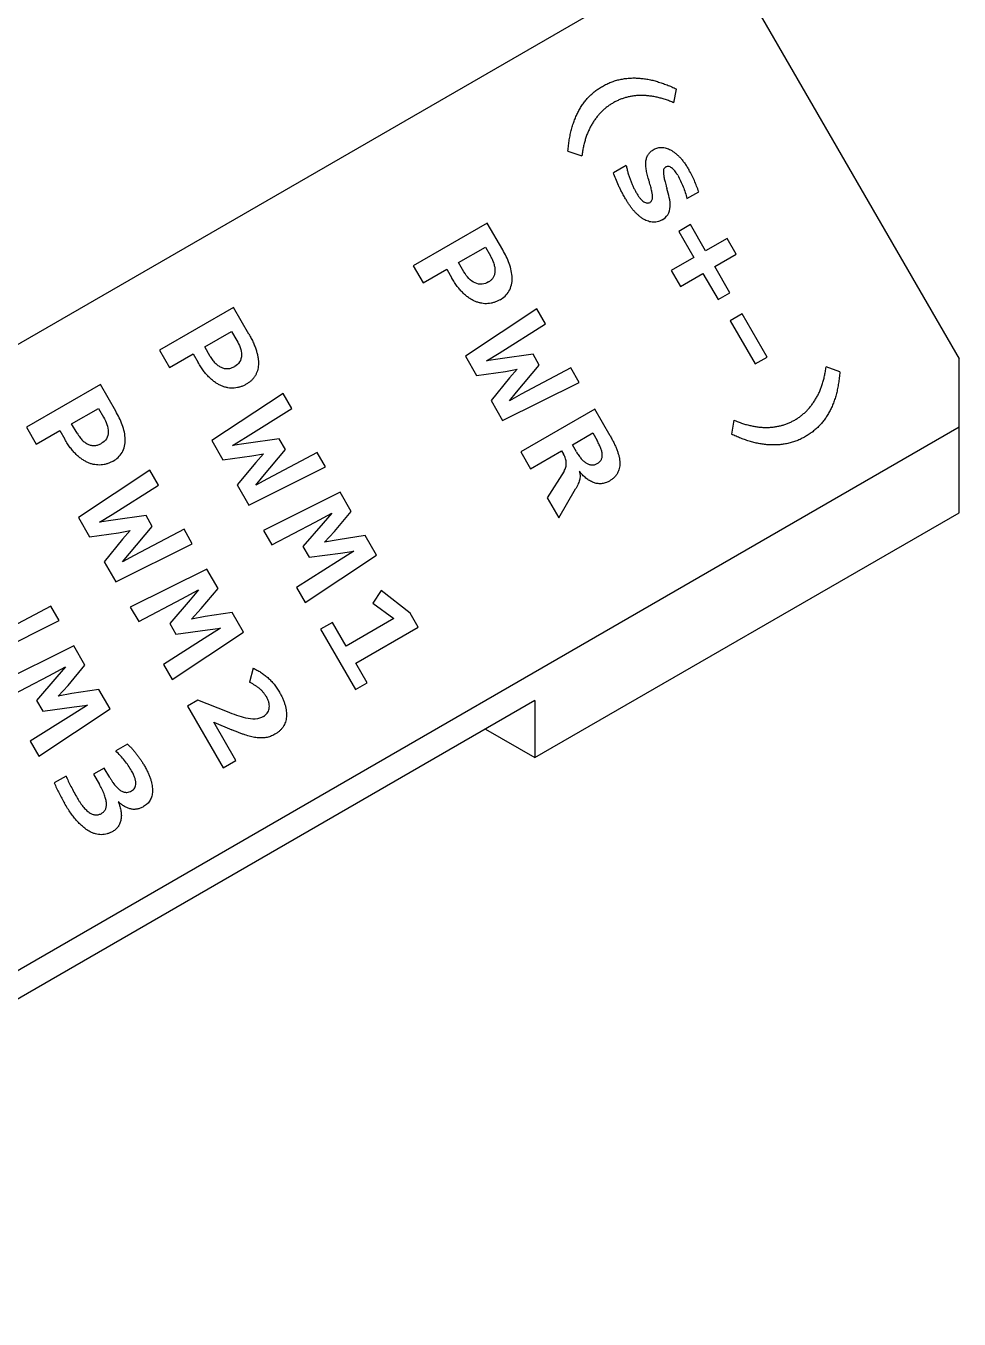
# Model space of a CAD drawing. Header units: millimetres. Extents: x 15 to 415, y 5 to 292.
# Drawn here: x 305.58 to 318.96, y 92.07 to 110.62 of the extents above; entities that cross this region are included whole.
import ezdxf

# ---------------------------------------------------------------- set-up
doc = ezdxf.new("R2010")
doc.units = ezdxf.units.MM

msp = doc.modelspace()

# ---------------------------------------------------------------- linework, layer by layer
at = {"color": 7, "linetype": 'Continuous', "lineweight": 25}
for p, q in [((284.805, 94.125), (315.069, 111.596)), ((315.918, 111.106), (318.958, 105.84)), ((314.87, 109.513), (314.907, 109.711)), ((313.351, 108.821), (313.551, 108.752)), ((314.186, 108.616), (314.002, 108.51)), ((315.056, 108.139), (315.225, 108.237)), ((312.194, 107.788), (311.134, 107.176)), ((312.415, 107.406), (312.194, 107.788)), ((315.107, 107.767), (314.938, 107.67)), ((315.324, 107.391), (315.107, 107.767)), ((314.938, 107.67), (315.155, 107.293)), ((315.632, 107.568), (315.324, 107.391)), ((315.762, 107.342), (315.632, 107.568)), ((311.782, 107.224), (312.167, 107.445)), ((312.167, 107.445), (312.24, 107.318)), ((311.86, 107.089), (311.782, 107.224)), ((315.155, 107.293), (314.832, 107.107)), ((315.455, 107.165), (315.762, 107.342)), ((311.134, 107.176), (311.275, 106.931)), ((311.275, 106.931), (311.613, 107.126)), ((311.613, 107.126), (311.685, 107.001)), ((314.832, 107.107), (314.963, 106.881)), ((314.963, 106.881), (315.285, 107.067)), ((315.285, 107.067), (315.503, 106.691)), ((315.672, 106.788), (315.455, 107.165)), ((315.503, 106.691), (315.672, 106.788)), ((308.557, 106.577), (307.496, 105.964)), ((308.777, 106.195), (308.557, 106.577)), ((312.904, 106.558), (311.882, 105.88)), ((313.029, 106.343), (312.904, 106.558)), ((315.846, 106.487), (315.677, 106.389)), ((316.205, 105.866), (315.846, 106.487)), ((312.363, 105.925), (313.029, 106.343)), ((315.677, 106.389), (316.035, 105.768)), ((308.145, 106.012), (308.529, 106.234)), ((308.529, 106.234), (308.603, 106.107)), ((307.496, 105.964), (307.638, 105.719)), ((307.638, 105.719), (307.976, 105.915)), ((307.976, 105.915), (308.048, 105.79)), ((308.223, 105.877), (308.145, 106.012)), ((312.181, 105.811), (312.363, 105.925)), ((312.85, 105.907), (312.378, 105.84)), ((312.939, 105.753), (312.85, 105.907)), ((311.882, 105.88), (312.04, 105.605)), ((312.378, 105.84), (312.181, 105.811)), ((312.614, 105.365), (312.939, 105.753)), ((313.393, 105.712), (312.679, 105.334)), ((313.513, 105.504), (313.393, 105.712)), ((316.035, 105.768), (316.205, 105.866)), ((317.249, 105.655), (317.05, 105.726)), ((318.958, 104.86), (318.958, 105.84)), ((312.04, 105.605), (312.454, 105.661)), ((312.513, 105.568), (312.248, 105.245)), ((312.454, 105.661), (312.623, 105.694)), ((312.623, 105.694), (312.513, 105.568)), ((306.648, 105.474), (305.587, 104.862)), ((306.868, 105.093), (306.648, 105.474)), ((309.267, 105.347), (308.244, 104.669)), ((309.391, 105.132), (309.267, 105.347)), ((312.414, 104.958), (313.513, 105.504)), ((312.512, 105.242), (312.614, 105.365)), ((312.679, 105.334), (312.512, 105.242)), ((312.248, 105.245), (312.414, 104.958)), ((306.236, 104.91), (306.62, 105.132)), ((306.62, 105.132), (306.693, 105.005)), ((308.726, 104.714), (309.391, 105.132)), ((313.734, 105.122), (312.673, 104.51)), ((313.956, 104.737), (313.734, 105.122)), ((315.728, 104.963), (315.694, 104.762)), ((318.958, 104.86), (288.694, 87.389)), ((305.587, 104.862), (305.728, 104.617)), ((305.728, 104.617), (306.067, 104.813)), ((306.067, 104.813), (306.139, 104.688)), ((306.314, 104.775), (306.236, 104.91)), ((313.414, 104.611), (313.706, 104.78)), ((313.706, 104.78), (313.769, 104.67)), ((318.958, 103.635), (318.958, 104.86)), ((308.244, 104.669), (308.403, 104.394)), ((308.544, 104.6), (308.726, 104.714)), ((308.74, 104.629), (308.544, 104.6)), ((309.212, 104.696), (308.74, 104.629)), ((309.301, 104.542), (309.212, 104.696)), ((313.472, 104.51), (313.414, 104.611)), ((308.403, 104.394), (308.817, 104.45)), ((308.817, 104.45), (308.986, 104.482)), ((308.986, 104.482), (308.875, 104.356)), ((308.976, 104.154), (309.301, 104.542)), ((309.756, 104.5), (309.042, 104.123)), ((309.875, 104.293), (309.756, 104.5)), ((312.673, 104.51), (312.814, 104.265)), ((312.814, 104.265), (313.26, 104.522)), ((313.26, 104.522), (313.288, 104.474)), ((307.358, 104.245), (306.335, 103.567)), ((307.482, 104.029), (307.358, 104.245)), ((308.875, 104.356), (308.611, 104.034)), ((308.777, 103.746), (309.875, 104.293)), ((313.295, 104.232), (313.053, 103.851)), ((306.817, 103.612), (307.482, 104.029)), ((308.611, 104.034), (308.777, 103.746)), ((308.875, 104.031), (308.976, 104.154)), ((309.042, 104.123), (308.875, 104.031)), ((310.085, 103.93), (308.987, 103.383)), ((310.245, 103.654), (310.085, 103.93)), ((313.053, 103.851), (313.219, 103.564)), ((313.219, 103.564), (313.461, 103.979)), ((306.335, 103.567), (306.494, 103.292)), ((306.635, 103.498), (306.817, 103.612)), ((306.831, 103.527), (306.635, 103.498)), ((307.303, 103.594), (306.831, 103.527)), ((307.392, 103.44), (307.303, 103.594)), ((309.106, 103.176), (309.726, 103.502)), ((309.843, 103.488), (309.552, 103.149)), ((309.726, 103.502), (309.965, 103.63)), ((309.965, 103.63), (309.843, 103.488)), ((310.004, 103.365), (310.245, 103.654)), ((312.877, 100.125), (318.958, 103.635)), ((306.494, 103.292), (306.908, 103.348)), ((306.908, 103.348), (307.077, 103.38)), ((307.077, 103.38), (306.966, 103.254)), ((307.067, 103.052), (307.392, 103.44)), ((307.847, 103.398), (307.133, 103.021)), ((307.966, 103.191), (307.847, 103.398)), ((308.987, 103.383), (309.106, 103.176)), ((309.863, 103.211), (310.004, 103.365)), ((310.445, 103.307), (310.058, 103.249)), ((310.607, 103.026), (310.445, 103.307)), ((306.966, 103.254), (306.702, 102.931)), ((306.868, 102.644), (307.966, 103.191)), ((309.552, 103.149), (309.641, 102.996)), ((310.058, 103.249), (309.863, 103.211)), ((306.702, 102.931), (306.868, 102.644)), ((306.965, 102.929), (307.067, 103.052)), ((307.133, 103.021), (306.965, 102.929)), ((310.047, 102.935), (309.46, 102.563)), ((309.584, 102.348), (310.607, 103.026)), ((309.641, 102.996), (310.091, 103.058)), ((310.281, 103.083), (310.047, 102.935)), ((310.091, 103.058), (310.281, 103.083)), ((308.176, 102.827), (307.077, 102.281)), ((308.335, 102.551), (308.176, 102.827)), ((308.095, 102.262), (308.335, 102.551)), ((309.46, 102.563), (309.584, 102.348)), ((307.197, 102.074), (307.817, 102.4)), ((307.934, 102.386), (307.643, 102.046)), ((307.817, 102.4), (308.056, 102.528)), ((308.056, 102.528), (307.934, 102.386)), ((310.675, 102.518), (310.553, 102.339)), ((311.087, 102.194), (310.675, 102.518)), ((305.937, 102.296), (305.224, 101.919)), ((306.057, 102.089), (305.937, 102.296)), ((307.077, 102.281), (307.197, 102.074)), ((307.954, 102.109), (308.095, 102.262)), ((308.536, 102.205), (308.149, 102.146)), ((308.698, 101.924), (308.536, 102.205)), ((310.553, 102.339), (310.853, 102.118)), ((311.203, 101.994), (311.087, 102.194)), ((304.958, 101.542), (306.057, 102.089)), ((307.643, 102.046), (307.732, 101.893)), ((308.149, 102.146), (307.954, 102.109)), ((309.974, 102.063), (309.805, 101.965)), ((310.17, 101.724), (309.974, 102.063)), ((310.853, 102.118), (310.17, 101.724)), ((310.311, 101.479), (311.203, 101.994)), ((308.138, 101.833), (307.551, 101.461)), ((307.675, 101.245), (308.698, 101.924)), ((307.732, 101.893), (308.182, 101.956)), ((308.372, 101.981), (308.138, 101.833)), ((308.182, 101.956), (308.372, 101.981)), ((309.805, 101.965), (310.305, 101.099)), ((306.267, 101.725), (305.168, 101.179)), ((306.426, 101.449), (306.267, 101.725)), ((306.186, 101.16), (306.426, 101.449)), ((307.551, 101.461), (307.675, 101.245)), ((310.474, 101.197), (310.311, 101.479)), ((305.288, 100.971), (305.907, 101.298)), ((306.025, 101.284), (305.734, 100.944)), ((305.907, 101.298), (306.147, 101.426)), ((306.147, 101.426), (306.025, 101.284)), ((308.838, 101.407), (308.785, 101.204)), ((306.045, 101.007), (306.186, 101.16)), ((306.626, 101.102), (306.24, 101.044)), ((306.789, 100.822), (306.626, 101.102)), ((310.305, 101.099), (310.474, 101.197)), ((312.877, 100.941), (294.775, 90.491)), ((305.734, 100.944), (305.822, 100.791)), ((306.24, 101.044), (306.045, 101.007)), ((306.463, 100.878), (306.229, 100.73)), ((306.273, 100.854), (306.463, 100.878)), ((308.044, 100.949), (307.896, 100.863)), ((308.472, 100.779), (308.044, 100.949)), ((312.877, 100.941), (312.877, 100.125)), ((306.229, 100.73), (305.642, 100.359)), ((305.766, 100.143), (306.789, 100.822)), ((305.822, 100.791), (306.273, 100.854)), ((307.896, 100.863), (308.407, 99.978)), ((308.591, 100.085), (308.276, 100.631)), ((308.276, 100.631), (308.531, 100.523)), ((312.17, 100.533), (312.877, 100.125)), ((305.642, 100.359), (305.766, 100.143)), ((307.038, 100.318), (306.869, 100.22)), ((306.704, 99.974), (306.55, 99.886)), ((306.783, 99.837), (306.704, 99.974)), ((308.407, 99.978), (308.591, 100.085)), ((306.156, 99.859), (305.987, 99.761)), ((306.55, 99.886), (306.635, 99.739))]:
    msp.add_line(p, q, dxfattribs=at)
for points, knots in [([(313.844, 109.749), (313.864, 109.76), (313.905, 109.782), (313.968, 109.81), (314.033, 109.832), (314.098, 109.849), (314.163, 109.86), (314.229, 109.867), (314.296, 109.87), (314.363, 109.867), (314.43, 109.86), (314.498, 109.851), (314.566, 109.836), (314.634, 109.817), (314.702, 109.795), (314.771, 109.77), (314.839, 109.743), (314.884, 109.722), (314.907, 109.711)], [0, 0, 0, 0, 0.067284, 0.13294, 0.197055, 0.260322, 0.322733, 0.384125, 0.445312, 0.505938, 0.566696, 0.627721, 0.688671, 0.75037, 0.812244, 0.874594, 0.93696, 1, 1, 1, 1]), ([(313.351, 108.821), (313.353, 108.849), (313.358, 108.903), (313.37, 108.983), (313.384, 109.059), (313.401, 109.132), (313.422, 109.202), (313.445, 109.268), (313.471, 109.331), (313.5, 109.39), (313.532, 109.447), (313.568, 109.5), (313.606, 109.55), (313.647, 109.596), (313.692, 109.639), (313.739, 109.679), (313.79, 109.717), (313.826, 109.738), (313.844, 109.749)], [0, 0, 0, 0, 0.071199, 0.14019, 0.207487, 0.273214, 0.337385, 0.399915, 0.461562, 0.522136, 0.581834, 0.641356, 0.700513, 0.759677, 0.818755, 0.878602, 0.938874, 1, 1, 1, 1]), ([(314.87, 109.513), (314.85, 109.522), (314.809, 109.539), (314.748, 109.56), (314.687, 109.578), (314.628, 109.593), (314.57, 109.604), (314.512, 109.613), (314.456, 109.617), (314.4, 109.619), (314.346, 109.617), (314.293, 109.612), (314.241, 109.604), (314.19, 109.592), (314.14, 109.577), (314.092, 109.559), (314.045, 109.538), (314.014, 109.521), (313.999, 109.512)], [0, 0, 0, 0, 0.069361, 0.137144, 0.203455, 0.268703, 0.332532, 0.395355, 0.457618, 0.518935, 0.579765, 0.639688, 0.699887, 0.759431, 0.819221, 0.878807, 0.939328, 1, 1, 1, 1]), ([(313.999, 109.512), (313.984, 109.503), (313.954, 109.485), (313.911, 109.454), (313.87, 109.421), (313.831, 109.385), (313.795, 109.346), (313.761, 109.304), (313.728, 109.26), (313.698, 109.213), (313.671, 109.164), (313.646, 109.112), (313.623, 109.058), (313.604, 109.001), (313.586, 108.943), (313.572, 108.881), (313.56, 108.818), (313.554, 108.774), (313.551, 108.752)], [0, 0, 0, 0, 0.060776, 0.121084, 0.181411, 0.241301, 0.301555, 0.362126, 0.423, 0.484441, 0.546326, 0.608549, 0.671567, 0.735021, 0.799606, 0.865229, 0.93183, 1, 1, 1, 1]), ([(314.586, 108.847), (314.594, 108.851), (314.611, 108.86), (314.638, 108.869), (314.667, 108.874), (314.697, 108.875), (314.727, 108.872), (314.759, 108.865), (314.791, 108.853), (314.823, 108.837), (314.856, 108.817), (314.889, 108.793), (314.922, 108.764), (314.956, 108.731), (314.989, 108.693), (315.022, 108.65), (315.054, 108.603), (315.074, 108.569), (315.084, 108.551)], [0, 0, 0, 0, 0.051149, 0.101925, 0.152261, 0.203102, 0.254881, 0.30763, 0.361619, 0.417922, 0.477185, 0.539067, 0.604814, 0.674264, 0.748213, 0.826618, 0.91073, 1, 1, 1, 1]), ([(314.508, 108.41), (314.504, 108.424), (314.496, 108.45), (314.486, 108.489), (314.478, 108.526), (314.472, 108.561), (314.468, 108.594), (314.466, 108.625), (314.466, 108.655), (314.469, 108.683), (314.474, 108.709), (314.482, 108.733), (314.493, 108.756), (314.505, 108.777), (314.521, 108.797), (314.54, 108.815), (314.562, 108.832), (314.578, 108.842), (314.586, 108.847)], [0, 0, 0, 0, 0.081134, 0.157814, 0.230144, 0.298252, 0.362869, 0.424866, 0.482653, 0.538993, 0.593491, 0.648096, 0.701144, 0.755553, 0.811705, 0.871001, 0.933128, 1, 1, 1, 1]), ([(314.183, 108.125), (314.172, 108.143), (314.152, 108.178), (314.124, 108.23), (314.099, 108.28), (314.069, 108.343), (314.035, 108.419), (314.013, 108.48), (314.002, 108.51)], [0, 0, 0, 0, 0.1456809, 0.2842712, 0.4151123, 0.539791, 0.7759779, 1, 1, 1, 1]), ([(314.186, 108.616), (314.19, 108.598), (314.197, 108.562), (314.211, 108.508), (314.227, 108.456), (314.245, 108.405), (314.265, 108.356), (314.286, 108.309), (314.308, 108.265), (314.324, 108.237), (314.331, 108.223)], [0, 0, 0, 0, 0.1351252, 0.2674835, 0.3971709, 0.5256548, 0.6504048, 0.7711763, 0.8873294, 1, 1, 1, 1]), ([(314.755, 108.593), (314.749, 108.59), (314.738, 108.582), (314.725, 108.565), (314.719, 108.542), (314.718, 108.518), (314.72, 108.495), (314.723, 108.474), (314.726, 108.45), (314.732, 108.424), (314.738, 108.394), (314.747, 108.361), (314.758, 108.323), (314.766, 108.297), (314.77, 108.283)], [0, 0, 0, 0, 0.072449, 0.139653, 0.211978, 0.304224, 0.358885, 0.421219, 0.492291, 0.571391, 0.659917, 0.760706, 0.874148, 1, 1, 1, 1]), ([(314.924, 108.474), (314.917, 108.486), (314.904, 108.508), (314.882, 108.537), (314.86, 108.561), (314.837, 108.58), (314.815, 108.595), (314.793, 108.601), (314.773, 108.602), (314.761, 108.596), (314.755, 108.593)], [0, 0, 0, 0, 0.1692296, 0.3215452, 0.4601194, 0.5873623, 0.7020378, 0.8037547, 0.8997222, 1, 1, 1, 1]), ([(315.225, 108.237), (315.206, 108.291), (315.186, 108.345), (315.141, 108.45), (315.113, 108.501), (315.084, 108.551)], [0, 0, 0, 0, 0.5, 0.5, 1, 1, 1, 1]), ([(314.527, 108.085), (314.533, 108.089), (314.544, 108.097), (314.557, 108.115), (314.564, 108.139), (314.564, 108.164), (314.562, 108.189), (314.559, 108.211), (314.555, 108.235), (314.549, 108.263), (314.541, 108.294), (314.532, 108.329), (314.521, 108.368), (314.513, 108.396), (314.508, 108.41)], [0, 0, 0, 0, 0.070428, 0.137201, 0.211725, 0.302873, 0.358122, 0.420759, 0.491013, 0.570254, 0.659445, 0.761021, 0.87443, 1, 1, 1, 1]), ([(314.924, 108.474), (314.953, 108.421), (314.981, 108.366), (315.025, 108.254), (315.042, 108.197), (315.056, 108.139)], [0, 0, 0, 0, 0.5, 0.5, 1, 1, 1, 1]), ([(314.7, 107.833), (314.688, 107.827), (314.666, 107.815), (314.63, 107.804), (314.594, 107.799), (314.557, 107.801), (314.522, 107.808), (314.486, 107.819), (314.451, 107.835), (314.417, 107.855), (314.384, 107.879), (314.352, 107.907), (314.32, 107.937), (314.29, 107.971), (314.261, 108.007), (314.233, 108.045), (314.207, 108.084), (314.191, 108.112), (314.183, 108.125)], [0, 0, 0, 0, 0.068187, 0.131565, 0.192816, 0.251567, 0.309696, 0.367069, 0.425159, 0.484074, 0.544377, 0.605567, 0.668489, 0.733375, 0.799758, 0.866004, 0.932853, 1, 1, 1, 1]), ([(314.331, 108.223), (314.34, 108.208), (314.356, 108.181), (314.383, 108.145), (314.409, 108.116), (314.435, 108.095), (314.461, 108.082), (314.485, 108.076), (314.507, 108.076), (314.52, 108.082), (314.527, 108.085)], [0, 0, 0, 0, 0.1837, 0.344469, 0.484317, 0.606906, 0.71509, 0.811792, 0.904985, 1, 1, 1, 1]), ([(314.7, 107.833), (314.732, 107.853), (314.762, 107.876), (314.804, 107.941), (314.814, 107.982), (314.818, 108.067), (314.812, 108.111), (314.794, 108.197), (314.783, 108.24), (314.77, 108.283)], [0, 0, 0, 0, 0.25, 0.25, 0.5, 0.5, 0.75, 0.75, 1, 1, 1, 1]), ([(312.377, 106.688), (312.428, 106.72), (312.474, 106.758), (312.537, 106.866), (312.552, 106.932), (312.55, 107.07), (312.533, 107.141), (312.484, 107.277), (312.45, 107.342), (312.415, 107.406)], [0, 0, 0, 0, 0.25, 0.25, 0.5, 0.5, 0.75, 0.75, 1, 1, 1, 1]), ([(312.211, 106.944), (312.218, 106.948), (312.231, 106.956), (312.249, 106.971), (312.264, 106.986), (312.278, 107.003), (312.289, 107.023), (312.298, 107.042), (312.304, 107.064), (312.308, 107.087), (312.309, 107.111), (312.307, 107.137), (312.303, 107.164), (312.296, 107.192), (312.287, 107.222), (312.274, 107.253), (312.259, 107.286), (312.246, 107.307), (312.24, 107.318)], [0, 0, 0, 0, 0.062782, 0.12312, 0.181326, 0.238048, 0.293523, 0.348464, 0.40253, 0.457337, 0.513596, 0.571577, 0.632321, 0.696523, 0.765278, 0.837969, 0.91656, 1, 1, 1, 1]), ([(312.377, 106.688), (312.363, 106.681), (312.336, 106.666), (312.293, 106.65), (312.249, 106.639), (312.205, 106.633), (312.16, 106.632), (312.114, 106.637), (312.069, 106.648), (312.024, 106.664), (311.979, 106.686), (311.934, 106.713), (311.89, 106.746), (311.847, 106.785), (311.804, 106.83), (311.763, 106.882), (311.723, 106.938), (311.698, 106.98), (311.685, 107.001)], [0, 0, 0, 0, 0.062241, 0.122409, 0.180976, 0.238816, 0.295945, 0.351906, 0.408023, 0.464686, 0.522343, 0.581494, 0.642693, 0.706887, 0.774372, 0.845113, 0.920212, 1, 1, 1, 1]), ([(312.211, 106.944), (312.183, 106.929), (312.154, 106.917), (312.088, 106.91), (312.053, 106.915), (311.987, 106.944), (311.956, 106.966), (311.903, 107.022), (311.881, 107.055), (311.86, 107.089)], [0, 0, 0, 0, 0.25, 0.25, 0.5, 0.5, 0.75, 0.75, 1, 1, 1, 1]), ([(308.603, 106.107), (308.621, 106.074), (308.639, 106.04), (308.663, 105.969), (308.671, 105.931), (308.671, 105.859), (308.66, 105.825), (308.626, 105.769), (308.601, 105.749), (308.574, 105.733)], [0, 0, 0, 0, 0.25, 0.25, 0.5, 0.5, 0.75, 0.75, 1, 1, 1, 1]), ([(308.777, 106.195), (308.789, 106.174), (308.811, 106.134), (308.841, 106.074), (308.865, 106.016), (308.884, 105.959), (308.899, 105.905), (308.909, 105.854), (308.914, 105.804), (308.913, 105.757), (308.909, 105.713), (308.899, 105.671), (308.884, 105.631), (308.865, 105.594), (308.841, 105.56), (308.812, 105.529), (308.778, 105.501), (308.753, 105.485), (308.74, 105.477)], [0, 0, 0, 0, 0.081257, 0.157715, 0.230167, 0.298885, 0.363529, 0.425326, 0.483947, 0.54078, 0.596099, 0.650353, 0.704896, 0.759995, 0.816443, 0.874977, 0.935818, 1, 1, 1, 1]), ([(308.74, 105.477), (308.726, 105.47), (308.699, 105.455), (308.656, 105.439), (308.612, 105.428), (308.567, 105.422), (308.522, 105.421), (308.477, 105.426), (308.431, 105.437), (308.386, 105.453), (308.341, 105.474), (308.297, 105.502), (308.252, 105.535), (308.209, 105.574), (308.166, 105.619), (308.126, 105.67), (308.085, 105.727), (308.061, 105.768), (308.048, 105.79)], [0, 0, 0, 0, 0.062241, 0.122409, 0.180976, 0.238816, 0.295945, 0.351906, 0.408023, 0.464686, 0.522343, 0.581494, 0.642693, 0.706887, 0.774372, 0.845113, 0.920212, 1, 1, 1, 1]), ([(308.223, 105.877), (308.229, 105.867), (308.241, 105.848), (308.26, 105.82), (308.28, 105.796), (308.301, 105.774), (308.322, 105.755), (308.344, 105.739), (308.366, 105.726), (308.389, 105.715), (308.412, 105.708), (308.435, 105.703), (308.458, 105.701), (308.482, 105.702), (308.505, 105.705), (308.528, 105.712), (308.551, 105.721), (308.566, 105.729), (308.574, 105.733)], [0, 0, 0, 0, 0.075461, 0.146962, 0.214932, 0.279171, 0.341247, 0.400617, 0.458535, 0.516103, 0.573069, 0.629627, 0.687094, 0.745841, 0.80592, 0.868207, 0.932508, 1, 1, 1, 1]), ([(316.601, 104.965), (316.617, 104.974), (316.647, 104.992), (316.689, 105.023), (316.73, 105.056), (316.769, 105.092), (316.805, 105.131), (316.839, 105.173), (316.872, 105.217), (316.902, 105.264), (316.93, 105.313), (316.955, 105.365), (316.977, 105.419), (316.997, 105.476), (317.015, 105.535), (317.029, 105.596), (317.042, 105.66), (317.047, 105.704), (317.05, 105.726)], [0, 0, 0, 0, 0.0604, 0.12065, 0.18029, 0.240435, 0.300322, 0.360742, 0.421559, 0.482941, 0.545052, 0.607494, 0.670452, 0.734365, 0.798888, 0.864688, 0.931676, 1, 1, 1, 1]), ([(317.249, 105.655), (317.246, 105.627), (317.242, 105.572), (317.23, 105.493), (317.217, 105.416), (317.2, 105.343), (317.18, 105.274), (317.156, 105.208), (317.13, 105.145), (317.101, 105.085), (317.068, 105.029), (317.033, 104.977), (316.994, 104.927), (316.953, 104.88), (316.908, 104.837), (316.86, 104.797), (316.809, 104.76), (316.773, 104.738), (316.755, 104.728)], [0, 0, 0, 0, 0.071014, 0.140173, 0.20743, 0.272748, 0.336843, 0.399563, 0.461039, 0.521456, 0.581253, 0.640647, 0.699691, 0.759016, 0.818329, 0.878147, 0.938635, 1, 1, 1, 1]), ([(306.693, 105.005), (306.712, 104.972), (306.73, 104.938), (306.754, 104.867), (306.762, 104.829), (306.762, 104.757), (306.751, 104.723), (306.717, 104.667), (306.692, 104.647), (306.665, 104.631)], [0, 0, 0, 0, 0.25, 0.25, 0.5, 0.5, 0.75, 0.75, 1, 1, 1, 1]), ([(306.831, 104.375), (306.881, 104.406), (306.927, 104.445), (306.99, 104.553), (307.005, 104.619), (307.003, 104.757), (306.986, 104.827), (306.937, 104.964), (306.904, 105.029), (306.868, 105.093)], [0, 0, 0, 0, 0.25, 0.25, 0.5, 0.5, 0.75, 0.75, 1, 1, 1, 1]), ([(315.728, 104.963), (315.749, 104.955), (315.79, 104.938), (315.851, 104.916), (315.912, 104.898), (315.971, 104.884), (316.03, 104.872), (316.087, 104.864), (316.144, 104.859), (316.199, 104.858), (316.254, 104.86), (316.307, 104.865), (316.359, 104.874), (316.41, 104.885), (316.46, 104.9), (316.508, 104.919), (316.556, 104.94), (316.586, 104.957), (316.601, 104.965)], [0, 0, 0, 0, 0.069436, 0.137061, 0.203473, 0.268581, 0.332273, 0.395232, 0.457362, 0.518835, 0.57983, 0.639926, 0.6999, 0.759628, 0.81929, 0.879067, 0.939458, 1, 1, 1, 1]), ([(306.314, 104.775), (306.32, 104.765), (306.332, 104.745), (306.351, 104.718), (306.371, 104.693), (306.391, 104.672), (306.413, 104.653), (306.435, 104.637), (306.457, 104.624), (306.479, 104.613), (306.502, 104.606), (306.526, 104.601), (306.549, 104.599), (306.572, 104.599), (306.596, 104.603), (306.619, 104.61), (306.642, 104.619), (306.657, 104.627), (306.665, 104.631)], [0, 0, 0, 0, 0.075461, 0.146962, 0.214932, 0.279171, 0.341247, 0.400617, 0.458535, 0.516103, 0.573069, 0.629627, 0.687094, 0.745841, 0.80592, 0.868207, 0.932508, 1, 1, 1, 1]), ([(306.831, 104.375), (306.817, 104.368), (306.79, 104.353), (306.746, 104.337), (306.703, 104.326), (306.658, 104.319), (306.613, 104.319), (306.568, 104.324), (306.522, 104.334), (306.477, 104.35), (306.432, 104.372), (306.388, 104.4), (306.343, 104.433), (306.3, 104.472), (306.257, 104.517), (306.216, 104.568), (306.176, 104.625), (306.151, 104.666), (306.139, 104.688)], [0, 0, 0, 0, 0.0622409, 0.122409, 0.1809756, 0.2388157, 0.2959446, 0.3519056, 0.408023, 0.4646862, 0.5223432, 0.5814941, 0.6426932, 0.7068868, 0.7743721, 0.8451131, 0.9202117, 1, 1, 1, 1]), ([(313.77, 104.34), (313.776, 104.343), (313.788, 104.35), (313.803, 104.363), (313.816, 104.377), (313.826, 104.392), (313.834, 104.409), (313.84, 104.426), (313.843, 104.445), (313.844, 104.465), (313.842, 104.486), (313.838, 104.508), (313.832, 104.532), (313.823, 104.557), (313.813, 104.583), (313.8, 104.611), (313.786, 104.64), (313.775, 104.66), (313.769, 104.67)], [0, 0, 0, 0, 0.0644962, 0.1252966, 0.1822689, 0.2367574, 0.2879879, 0.3395472, 0.3911136, 0.4431794, 0.4982977, 0.5567588, 0.6187073, 0.6851368, 0.7558245, 0.8318684, 0.91349, 1, 1, 1, 1]), ([(313.956, 104.737), (313.966, 104.719), (313.986, 104.684), (314.013, 104.631), (314.036, 104.58), (314.056, 104.531), (314.072, 104.483), (314.084, 104.437), (314.091, 104.392), (314.095, 104.35), (314.093, 104.309), (314.087, 104.271), (314.076, 104.234), (314.06, 104.2), (314.039, 104.168), (314.013, 104.139), (313.981, 104.111), (313.956, 104.096), (313.944, 104.089)], [0, 0, 0, 0, 0.0784, 0.153055, 0.224207, 0.292389, 0.356732, 0.418154, 0.476537, 0.533113, 0.587467, 0.641063, 0.694814, 0.749621, 0.806404, 0.866159, 0.930598, 1, 1, 1, 1]), ([(316.755, 104.728), (316.734, 104.716), (316.694, 104.694), (316.631, 104.666), (316.567, 104.644), (316.502, 104.628), (316.436, 104.616), (316.37, 104.609), (316.303, 104.606), (316.236, 104.608), (316.169, 104.614), (316.101, 104.624), (316.033, 104.638), (315.965, 104.656), (315.897, 104.678), (315.829, 104.703), (315.761, 104.731), (315.716, 104.752), (315.694, 104.762)], [0, 0, 0, 0, 0.067363, 0.132833, 0.197244, 0.260327, 0.322557, 0.384022, 0.44542, 0.506472, 0.567495, 0.628448, 0.689741, 0.751177, 0.812927, 0.874976, 0.937234, 1, 1, 1, 1]), ([(313.295, 104.232), (313.3, 104.241), (313.31, 104.258), (313.321, 104.288), (313.327, 104.317), (313.328, 104.348), (313.324, 104.379), (313.317, 104.411), (313.304, 104.443), (313.293, 104.464), (313.288, 104.474)], [0, 0, 0, 0, 0.13489, 0.262117, 0.382937, 0.502093, 0.622553, 0.743199, 0.868841, 1, 1, 1, 1]), ([(313.472, 104.51), (313.483, 104.491), (313.505, 104.456), (313.535, 104.417), (313.56, 104.39), (313.579, 104.373), (313.598, 104.358), (313.617, 104.345), (313.637, 104.335), (313.656, 104.328), (313.676, 104.322), (313.695, 104.32), (313.714, 104.321), (313.733, 104.324), (313.752, 104.33), (313.764, 104.336), (313.77, 104.34)], [0, 0, 0, 0, 0.156065, 0.299025, 0.366206, 0.429474, 0.490277, 0.548712, 0.605422, 0.660521, 0.714766, 0.769074, 0.824373, 0.88051, 0.938567, 1, 1, 1, 1]), ([(313.514, 104.231), (313.517, 104.222), (313.522, 104.204), (313.525, 104.176), (313.525, 104.147), (313.521, 104.117), (313.512, 104.085), (313.499, 104.051), (313.482, 104.015), (313.468, 103.991), (313.461, 103.979)], [0, 0, 0, 0, 0.094989, 0.193265, 0.297051, 0.4077, 0.530418, 0.670497, 0.82661, 1, 1, 1, 1]), ([(313.944, 104.089), (313.934, 104.083), (313.916, 104.073), (313.887, 104.062), (313.858, 104.054), (313.829, 104.051), (313.8, 104.051), (313.771, 104.053), (313.743, 104.06), (313.715, 104.068), (313.687, 104.081), (313.66, 104.095), (313.634, 104.112), (313.608, 104.132), (313.583, 104.154), (313.559, 104.178), (313.536, 104.203), (313.521, 104.222), (313.514, 104.231)], [0, 0, 0, 0, 0.072192, 0.140549, 0.20621, 0.269373, 0.330598, 0.390547, 0.449605, 0.508531, 0.567457, 0.626884, 0.686741, 0.74767, 0.809838, 0.87222, 0.935319, 1, 1, 1, 1]), ([(308.838, 101.407), (308.856, 101.398), (308.892, 101.381), (308.945, 101.349), (308.997, 101.313), (309.047, 101.272), (309.094, 101.227), (309.138, 101.177), (309.18, 101.122), (309.204, 101.082), (309.216, 101.062)], [0, 0, 0, 0, 0.121432, 0.242908, 0.36541, 0.489228, 0.614115, 0.739581, 0.867854, 1, 1, 1, 1]), ([(309.033, 100.989), (309.025, 101.001), (309.01, 101.026), (308.984, 101.06), (308.956, 101.091), (308.925, 101.118), (308.892, 101.143), (308.858, 101.165), (308.822, 101.186), (308.798, 101.198), (308.785, 101.204)], [0, 0, 0, 0, 0.127552, 0.251408, 0.373334, 0.495622, 0.618372, 0.743337, 0.870165, 1, 1, 1, 1]), ([(309.216, 101.062), (309.225, 101.046), (309.242, 101.015), (309.264, 100.968), (309.282, 100.922), (309.297, 100.877), (309.308, 100.833), (309.314, 100.79), (309.317, 100.749), (309.316, 100.709), (309.31, 100.67), (309.301, 100.633), (309.286, 100.599), (309.268, 100.565), (309.245, 100.535), (309.218, 100.506), (309.186, 100.481), (309.163, 100.466), (309.151, 100.458)], [0, 0, 0, 0, 0.072471, 0.142101, 0.208764, 0.273296, 0.33526, 0.394764, 0.452815, 0.509673, 0.566056, 0.622695, 0.680452, 0.739333, 0.800286, 0.863599, 0.92977, 1, 1, 1, 1]), ([(308.986, 100.714), (308.996, 100.721), (309.015, 100.734), (309.039, 100.76), (309.057, 100.79), (309.068, 100.824), (309.072, 100.862), (309.069, 100.895), (309.062, 100.923), (309.054, 100.945), (309.045, 100.967), (309.037, 100.981), (309.033, 100.989)], [0, 0, 0, 0, 0.125886, 0.249316, 0.368717, 0.483943, 0.600886, 0.723837, 0.788846, 0.855954, 0.925828, 1, 1, 1, 1]), ([(308.986, 100.714), (308.949, 100.695), (308.911, 100.679), (308.824, 100.674), (308.779, 100.682), (308.647, 100.712), (308.559, 100.744), (308.472, 100.779)], [0, 0, 0, 0, 0.25, 0.25, 0.5, 0.5, 1, 1, 1, 1]), ([(309.151, 100.458), (309.14, 100.453), (309.12, 100.442), (309.087, 100.428), (309.054, 100.418), (309.021, 100.411), (308.987, 100.407), (308.952, 100.406), (308.916, 100.407), (308.865, 100.412), (308.799, 100.426), (308.731, 100.446), (308.673, 100.467), (308.628, 100.483), (308.58, 100.503), (308.547, 100.516), (308.531, 100.523)], [0, 0, 0, 0, 0.0591327, 0.1166976, 0.173114, 0.2281123, 0.283019, 0.3384127, 0.3951608, 0.4530583, 0.5739295, 0.7038993, 0.7729068, 0.8454609, 0.9212622, 1, 1, 1, 1]), ([(307.096, 99.934), (307.08, 99.96), (307.049, 100.011), (306.994, 100.083), (306.934, 100.153), (306.891, 100.197), (306.869, 100.22)], [0, 0, 0, 0, 0.24448, 0.4887, 0.738375, 1, 1, 1, 1]), ([(307.038, 100.318), (307.051, 100.306), (307.075, 100.282), (307.108, 100.245), (307.14, 100.209), (307.17, 100.171), (307.199, 100.133), (307.226, 100.093), (307.253, 100.052), (307.27, 100.023), (307.279, 100.008)], [0, 0, 0, 0, 0.134419, 0.260868, 0.382511, 0.504099, 0.62566, 0.74733, 0.871171, 1, 1, 1, 1]), ([(307.279, 100.008), (307.288, 99.991), (307.307, 99.957), (307.332, 99.906), (307.353, 99.857), (307.369, 99.81), (307.382, 99.765), (307.39, 99.723), (307.395, 99.682), (307.396, 99.643), (307.393, 99.607), (307.387, 99.573), (307.376, 99.541), (307.361, 99.511), (307.343, 99.485), (307.321, 99.461), (307.297, 99.439), (307.278, 99.428), (307.268, 99.422)], [0, 0, 0, 0, 0.08527, 0.165492, 0.240547, 0.311799, 0.378504, 0.441552, 0.502087, 0.559384, 0.614753, 0.668921, 0.722383, 0.776035, 0.829868, 0.88465, 0.941179, 1, 1, 1, 1]), ([(306.156, 99.859), (306.166, 99.835), (306.189, 99.786), (306.227, 99.709), (306.269, 99.628), (306.3, 99.574), (306.316, 99.546)], [0, 0, 0, 0, 0.22031, 0.465216, 0.726949, 1, 1, 1, 1]), ([(306.783, 99.837), (306.791, 99.824), (306.805, 99.8), (306.828, 99.766), (306.85, 99.736), (306.872, 99.711), (306.893, 99.689), (306.914, 99.671), (306.933, 99.655), (306.953, 99.644), (306.972, 99.635), (306.991, 99.629), (307.009, 99.626), (307.033, 99.626), (307.062, 99.631), (307.083, 99.642), (307.093, 99.647)], [0, 0, 0, 0, 0.1024041, 0.1965098, 0.2817226, 0.3586919, 0.4291359, 0.4935805, 0.5533491, 0.6084106, 0.6604614, 0.7103065, 0.7588606, 0.8067434, 0.9027128, 1, 1, 1, 1]), ([(307.093, 99.647), (307.103, 99.653), (307.121, 99.665), (307.141, 99.69), (307.154, 99.72), (307.157, 99.748), (307.157, 99.772), (307.154, 99.792), (307.149, 99.813), (307.143, 99.835), (307.134, 99.858), (307.124, 99.882), (307.111, 99.908), (307.101, 99.925), (307.096, 99.934)], [0, 0, 0, 0, 0.118862, 0.227765, 0.330951, 0.436811, 0.493248, 0.551438, 0.614301, 0.681491, 0.752483, 0.829545, 0.911932, 1, 1, 1, 1]), ([(305.987, 99.761), (305.997, 99.736), (306.008, 99.711), (306.02, 99.687), (306.032, 99.662), (306.044, 99.638), (306.057, 99.614), (306.081, 99.565), (306.107, 99.517), (306.134, 99.47)], [0, 0, 0, 0, 0.0000817615, 0.0000817615, 0.0000817615, 0.0001634351, 0.0001634351, 0.0001634351, 0.0003265784, 0.0003265784, 0.0003265784, 0.0003265784]), ([(306.667, 99.326), (306.673, 99.329), (306.684, 99.336), (306.698, 99.349), (306.71, 99.365), (306.721, 99.381), (306.728, 99.4), (306.733, 99.421), (306.735, 99.444), (306.735, 99.469), (306.732, 99.496), (306.727, 99.525), (306.719, 99.555), (306.708, 99.588), (306.694, 99.623), (306.677, 99.66), (306.657, 99.699), (306.643, 99.725), (306.635, 99.739)], [0, 0, 0, 0, 0.049818, 0.098192, 0.146045, 0.193066, 0.240673, 0.289837, 0.340451, 0.394285, 0.451986, 0.513802, 0.580262, 0.651794, 0.729429, 0.813455, 0.903301, 1, 1, 1, 1]), ([(306.825, 99.065), (306.812, 99.058), (306.786, 99.045), (306.745, 99.03), (306.704, 99.021), (306.662, 99.018), (306.619, 99.021), (306.576, 99.03), (306.532, 99.045), (306.488, 99.067), (306.444, 99.095), (306.4, 99.13), (306.355, 99.17), (306.311, 99.217), (306.266, 99.271), (306.222, 99.331), (306.177, 99.398), (306.149, 99.445), (306.134, 99.47)], [0, 0, 0, 0, 0.05705, 0.111807, 0.164857, 0.216645, 0.267967, 0.319357, 0.371932, 0.426491, 0.483629, 0.543773, 0.607654, 0.675621, 0.748713, 0.826642, 0.910435, 1, 1, 1, 1]), ([(306.316, 99.546), (306.324, 99.532), (306.339, 99.507), (306.363, 99.471), (306.386, 99.439), (306.409, 99.41), (306.432, 99.385), (306.454, 99.363), (306.477, 99.345), (306.499, 99.329), (306.521, 99.318), (306.543, 99.309), (306.564, 99.304), (306.586, 99.302), (306.607, 99.304), (306.627, 99.308), (306.648, 99.315), (306.661, 99.322), (306.667, 99.326)], [0, 0, 0, 0, 0.093417, 0.180164, 0.260402, 0.335282, 0.404246, 0.468549, 0.528792, 0.585442, 0.639287, 0.690276, 0.74027, 0.790098, 0.840342, 0.891478, 0.944994, 1, 1, 1, 1]), ([(306.904, 99.49), (306.909, 99.479), (306.918, 99.456), (306.929, 99.422), (306.937, 99.389), (306.944, 99.357), (306.948, 99.325), (306.949, 99.295), (306.948, 99.265), (306.944, 99.237), (306.938, 99.21), (306.929, 99.184), (306.918, 99.16), (306.905, 99.137), (306.889, 99.116), (306.87, 99.097), (306.849, 99.08), (306.833, 99.07), (306.825, 99.065)], [0, 0, 0, 0, 0.070728, 0.139122, 0.205695, 0.270622, 0.332812, 0.394456, 0.454237, 0.513993, 0.572917, 0.631152, 0.689662, 0.748975, 0.80877, 0.870085, 0.933674, 1, 1, 1, 1]), ([(307.268, 99.422), (307.26, 99.417), (307.245, 99.409), (307.221, 99.399), (307.198, 99.391), (307.175, 99.386), (307.152, 99.382), (307.128, 99.382), (307.106, 99.383), (307.075, 99.389), (307.037, 99.401), (306.992, 99.423), (306.947, 99.453), (306.919, 99.477), (306.904, 99.49)], [0, 0, 0, 0, 0.072989, 0.141765, 0.208783, 0.272446, 0.334283, 0.393542, 0.452787, 0.510582, 0.626694, 0.744756, 0.868726, 1, 1, 1, 1])]:
    msp.add_open_spline(points, degree=3, knots=knots, dxfattribs=at)

doc.saveas('drawing.dxf')
